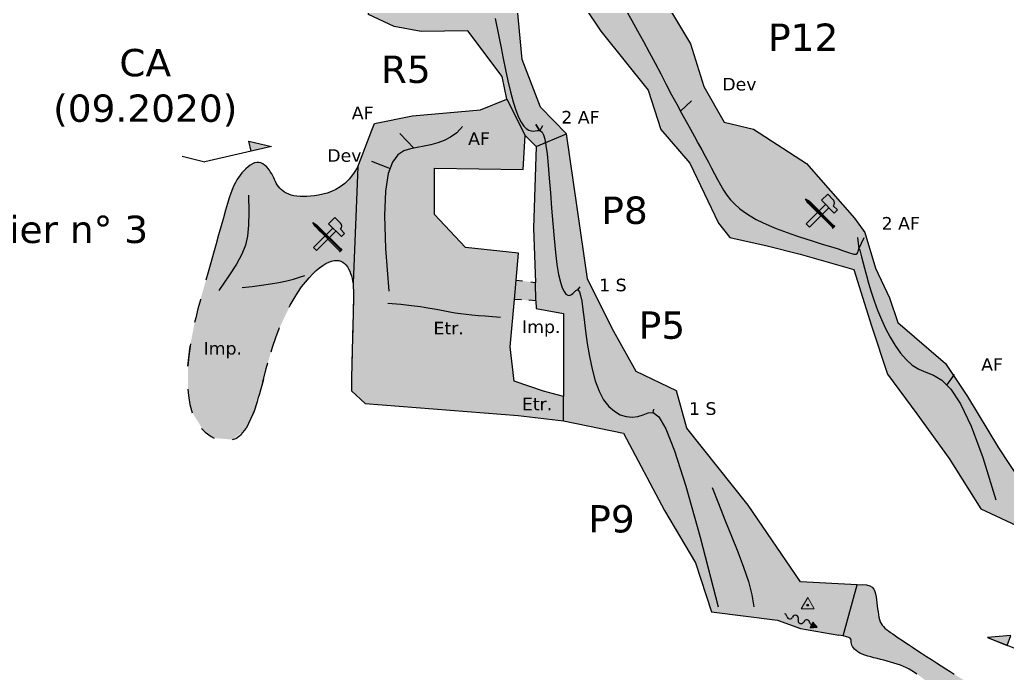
# Model space of a CAD drawing. Header units: metres. Extents: x -1178 to 131, y -250 to 398.
# Drawn here: x -18.52 to 28.46, y -176.75 to -145.64 of the extents above; entities that cross this region are included whole.
import ezdxf

# ---------------------------------------------------------------- set-up
doc = ezdxf.new("R2010")
doc.units = ezdxf.units.M
doc.header["$MEASUREMENT"] = 0
for name, color, linetype in [('Blocs - Actifs', 170, 'Continuous'), ("Blocs - Courant d'air", 204, 'Continuous'), ('Topo Dessin - Divers', 92, 'Continuous'), ('Topo Dessin - Galeries', 1, 'Continuous'), ('Topo Dessin - Légendes Grosses', 250, 'Continuous'), ('Topo Dessin - Puits', 248, 'Continuous')]:
    doc.layers.add(name, color=color, linetype=linetype)
doc.layers.add('Topo Dessin - Fond', color=7, linetype='Continuous', true_color=0xdedede)

# ---------------------------------------------------------------- blocks, each defined once
blk = doc.blocks.new('*U153')
at = {"layer": 'Blocs - Actifs'}
h = blk.add_hatch(color=256, dxfattribs=at)
h.dxf.hatch_style = 1
h.paths.add_polyline_path([(4.73, -1), (6.73, 0), (4.73, 1)])
for p, q in [((6.73, 0), (4.73, 1)), ((4.73, 1), (4.73, -1)), ((4.73, -1), (6.73, 0))]:
    blk.add_line(p, q, dxfattribs=at)
for centre, radius, start, end in [((4.94, 1.35), 1.36, 217.1795, 261.2635), ((-4.73, -1), 1, 28.4711, 90.005)]:
    blk.add_arc(centre, radius, start, end, dxfattribs=at)
for centre, major_axis, ratio, start_param, end_param in [((-1, 0), (0, -1), 0.999831, 7.853982, 10.99523), ((3, 0), (0, -1), 0.999914, 2.121384, 4.712733), ((-3, 0), (0, 1), 1, 8.404856, 10.995574), ((1, 0), (1, 0), 0.999967, 3.141363, 6.283185)]:
    blk.add_ellipse(centre, major_axis=major_axis, ratio=ratio, start_param=start_param, end_param=end_param, dxfattribs=at)
blk = doc.blocks.new('*U157')
at = {"layer": 'Topo Dessin - Divers'}
h = blk.add_hatch(color=256, dxfattribs=at)
h.dxf.hatch_style = 2
edge = h.paths.add_edge_path()
edge.add_spline(control_points=[(0.25, 0), (0.25, -0.14), (0.14, -0.25), (0, -0.25), (-0.14, -0.25), (-0.25, -0.14), (-0.25, 0), (-0.25, 0.14), (-0.14, 0.25), (0, 0.25), (0.14, 0.25), (0.25, 0.14), (0.25, 0)], knot_values=[0, 0, 0, 0, 1, 1, 1, 2, 2, 2, 3, 3, 3, 4, 4, 4, 4], degree=3, periodic=0)
at = {"layer": 'Topo Dessin - Divers', "lineweight": 5}
blk.add_lwpolyline([(-1.5, -0.87), (1.5, -0.87), (0, 1.73), (-1.5, -0.87)], dxfattribs=at)
blk.add_open_spline([(0.25, 0), (0.25, -0.14), (0.14, -0.25), (0, -0.25), (-0.14, -0.25), (-0.25, -0.14), (-0.25, 0), (-0.25, 0.14), (-0.14, 0.25), (0, 0.25), (0.14, 0.25), (0.25, 0.14), (0.25, 0)], degree=3, knots=[0, 0, 0, 0, 1, 1, 1, 2, 2, 2, 3, 3, 3, 4, 4, 4, 4], dxfattribs=at)
blk = doc.blocks.new('CA 001')
at = {"layer": "Blocs - Courant d'air"}
h = blk.add_hatch(color=256, dxfattribs=at)
h.dxf.hatch_style = 1
h.paths.add_polyline_path([(1, 0.5), (0, 0), (1, 0)])
for p, q in [((1, 0.5), (0, 0)), ((1, 0), (1, 0.5)), ((4.25, 0.5), (3.25, 0)), ((0, 0), (3.25, 0)), ((0, 0), (1, 0))]:
    blk.add_line(p, q, dxfattribs=at)
blk = doc.blocks.new('Désob')
at = {"layer": "Blocs - Courant d'air"}
h = blk.add_hatch(color=256, dxfattribs=at)
h.dxf.hatch_style = 1
h.paths.add_polyline_path([(-0.488, 0.562), (-0.673, 0.673), (-0.562, 0.488), (-0.299, 0.225), (0.622, -0.696), (0.696, -0.622)])
h = blk.add_hatch(color=256, dxfattribs=at)
h.dxf.hatch_style = 1
h.paths.add_polyline_path([(0.846, 0.149), (0.65, 0.345, 0.414758), (0.65, 0.632), (0.382, 0.9), (0.08, 0.607), (0.692, -0.005)])
h.paths.add_polyline_path([(0.432, 0.255), (0.284, 0.403), (-0.637, -0.518), (-0.489, -0.666)])
h = blk.add_hatch(color=256, dxfattribs=at)
h.dxf.hatch_style = 1
h.paths.add_polyline_path([(0.71, -0.607, 0.414214), (0.681, -0.607), (0.696, -0.622), (0.622, -0.696), (0.607, -0.71, 0.414214), (0.636, -0.71), (0.71, -0.636, 0.414214)])
h.paths.add_polyline_path([(0.607, -0.681, 0.414214), (0.607, -0.71), (0.622, -0.696)])
for p, q in [((-0.673, 0.673), (-0.488, 0.562)), ((-0.562, 0.488), (-0.673, 0.673)), ((-0.673, 0.673), (0.673, -0.673)), ((0.622, -0.696), (-0.562, 0.488)), ((-0.299, 0.225), (-0.562, 0.488)), ((0.696, -0.622), (-0.488, 0.562)), ((0.08, 0.607), (0.382, 0.9)), ((0.692, -0.005), (0.08, 0.607)), ((0.382, 0.9), (0.65, 0.632)), ((-0.637, -0.518), (0.284, 0.403)), ((0.432, 0.255), (-0.489, -0.666)), ((0.65, 0.345), (0.846, 0.149)), ((0.846, 0.149), (0.692, -0.005)), ((-0.489, -0.666), (-0.637, -0.518)), ((0.607, -0.681), (0.607, -0.681)), ((0.607, -0.71), (0.607, -0.71)), ((0.607, -0.71), (0.607, -0.71)), ((0.607, -0.71), (0.607, -0.71)), ((0.696, -0.622), (0.622, -0.696)), ((0.636, -0.71), (0.71, -0.636)), ((0.681, -0.607), (0.681, -0.607)), ((0.71, -0.607), (0.71, -0.607)), ((0.71, -0.607), (0.71, -0.607))]:
    blk.add_line(p, q, dxfattribs=at)
for centre, radius, start, end in [((0.507, 0.489), 0.203, 315, 45), ((0.622, -0.696), 0.02, 135, 225), ((0.622, -0.696), 0.02, 225, 315), ((0.696, -0.622), 0.02, 45, 135), ((0.696, -0.622), 0.02, 315, 45)]:
    blk.add_arc(centre, radius, start, end, dxfattribs=at)

msp = doc.modelspace()

# ---------------------------------------------------------------- hatches: boundary and pattern name
at = {"layer": 'Topo Dessin - Fond'}
h = msp.add_hatch(color=256, dxfattribs=at)
h.dxf.hatch_style = 1
h.paths.add_polyline_path([(16.38, -150.846), (14.992, -150.512), (14.015, -148.817), (13.395, -146.794), (12.341, -145.048), (11.338, -142.119), (9.898, -140.68), (7.43, -139.961), (6.607, -138.369), (6.004, -136.3), (5.602, -133.715), (4.974, -131.007), (4.862, -129.658), (4.154, -128.678), (2.616, -128.112), (0.668, -128.049), (-2.336, -126.907), (-4.89, -126.289), (-6.514, -125.264), (-6.904, -124.098), (-6.519, -125.266), (-5.679, -127.812), (-3.145, -128.93), (0.28, -130.098), (1.914, -130.232), (2.77, -130.84), (3.384, -132.099), (3.417, -133.666), (3.627, -134.797), (3.902, -136.606), (4.257, -138.608), (4.597, -139.893), (4.985, -141.621), (5.47, -143.527), (7.07, -144.851), (8.347, -145.029), (9.124, -146.184), (11.371, -148.994), (11.969, -150.868), (13.361, -152.478), (14.719, -155.321), (15.253, -156.015), (17.031, -156.403), (18.599, -156.807), (21.153, -157.534), (22.003, -160.219), (22.753, -162.519), (24.149, -164.405), (25.701, -166.523), (27.2, -168.926), (29.14, -169.83), (31.992, -171.134), (32.871, -172.064), (34.707, -172.426), (37.163, -172.994), (39.129, -173.33), (40.713, -172.733), (40.093, -170.152), (38.961, -169.33), (38.036, -169.793), (36.005, -170.306), (33.948, -169.484), (31.48, -168.251), (29.063, -167.558), (28.034, -166.016), (26.569, -163.576), (25.515, -162.009), (23.252, -160.057), (22.859, -158.886), (22.191, -157.474), (21.677, -155.778), (21.188, -155.085), (18.9, -152.49)])
h.paths.add_polyline_path([(18.86, -154.172), (19.045, -154.283), (19.51, -154.748), (19.817, -154.441), (19.613, -154.238), (19.914, -153.944), (20.183, -154.212, -0.414758), (20.183, -154.499), (20.379, -154.695), (20.225, -154.849), (19.965, -154.589), (19.658, -154.896), (20.214, -155.452, -0.414214), (20.242, -155.452, -0.414214), (20.242, -155.48), (20.168, -155.554, -0.414214), (20.14, -155.554, -0.414214), (20.14, -155.526), (19.584, -154.97), (19.044, -155.51), (18.896, -155.362), (19.436, -154.822), (18.971, -154.357)], flags=16)
h.paths.add_polyline_path([(33.037, -170.486), (33.222, -170.597), (33.687, -171.062), (33.993, -170.756), (33.79, -170.552), (34.091, -170.258), (34.36, -170.526, -0.414758), (34.36, -170.813), (34.556, -171.009), (34.401, -171.164), (34.141, -170.903), (33.835, -171.21), (34.391, -171.766, -0.414214), (34.419, -171.766, -0.414214), (34.419, -171.794), (34.345, -171.868, -0.414214), (34.317, -171.868, -0.414214), (34.317, -171.84), (33.761, -171.284), (33.221, -171.824), (33.073, -171.676), (33.613, -171.136), (33.148, -170.671)], flags=16)
h.paths.add_polyline_path([(1.85, -129.888, -0.414214), (1.822, -129.888, -0.414214), (1.822, -129.86), (1.266, -129.304), (0.725, -129.844), (0.577, -129.696), (1.118, -129.156), (0.652, -128.691), (0.541, -128.506), (0.726, -128.617), (1.192, -129.082), (1.498, -128.775), (1.295, -128.572), (1.596, -128.278), (1.864, -128.546, -0.414758), (1.865, -128.833), (2.06, -129.029), (1.906, -129.183), (1.646, -128.923), (1.34, -129.23), (1.896, -129.786, -0.414214), (1.924, -129.786, -0.414214), (1.924, -129.814)], flags=16)
h = msp.add_hatch(color=256, dxfattribs=at)
h.dxf.hatch_style = 1
h.paths.add_polyline_path([(2.891, -140.472), (1.011, -135.23), (-1.349, -132.129), (-5.217, -129.212), (-6.004, -131.123), (-4.706, -131.714), (-4.557, -132.729), (-4.186, -133.941), (-2.892, -134.065), (-2.613, -140.662), (-2.074, -143.393), (-1.928, -145.399), (-0.707, -145.966), (0.574, -146.196), (2.798, -146.172), (4.425, -148.34), (4.648, -149.42), (5.514, -151.158), (6.039, -151.683), (7.481, -151.071), (6.257, -149.804), (5.383, -147.533), (5.165, -145.174), (3.46, -144.475)])
h = msp.add_hatch(color=256, dxfattribs=at)
h.dxf.hatch_style = 1
h.paths.add_polyline_path([(5.013, -158.959), (5.094, -158.042), (5.208, -156.75), (2.685, -156.485), (1.209, -154.915), (1.209, -152.703), (5.427, -152.775), (5.514, -151.158), (4.648, -149.42), (3.393, -149.929), (0.154, -150.216), (-1.64, -150.576), (-1.78, -150.892), (-2.44, -152.644), (-2.669, -158.182), (-2.656, -158.338), (-2.651, -158.582), (-2.652, -158.957), (-2.661, -159.511), (-2.677, -160.288), (-2.701, -161.336), (-2.733, -162.699), (-2.746, -163.302), (-2.09, -163.914), (5.182, -164.472), (7.341, -164.741), (7.343, -163.569), (6.39, -163.329), (4.998, -162.839), (4.815, -161.206)])
h = msp.add_hatch(color=256, dxfattribs=at)
h.dxf.hatch_style = 1
h.paths.add_polyline_path([(16.132, -168.749), (13.207, -165.081), (12.725, -163.302), (10.802, -162.385), (9.666, -160.332), (8.486, -157.973), (7.481, -151.071), (6.039, -151.683), (5.921, -155.562), (6.008, -158.15), (6.037, -159.015), (6.05, -159.387), (7.352, -159.629), (7.343, -163.569), (7.341, -164.741), (10.198, -165.318), (12.147, -168.996), (13.623, -171.493), (14.386, -173.83), (17.532, -174.223), (18.625, -174.616), (20.441, -174.937), (20.657, -174.971), (21.322, -172.536), (18.625, -172.389)])
h = msp.add_hatch(color=256, dxfattribs=at)
h.dxf.hatch_style = 1
h.paths.add_polyline_path([(-4.758, -157.922), (-4.586, -157.74), (-4.419, -157.583), (-4.257, -157.449), (-4.102, -157.338), (-3.955, -157.249), (-3.816, -157.181), (-3.686, -157.133), (-3.564, -157.105), (-3.451, -157.097), (-3.345, -157.106), (-3.248, -157.133), (-3.158, -157.178), (-3.077, -157.238), (-3.003, -157.314), (-2.937, -157.403), (-2.878, -157.502), (-2.826, -157.61), (-2.781, -157.722), (-2.744, -157.837), (-2.712, -157.953), (-2.687, -158.066), (-2.669, -158.182), (-2.44, -152.644), (-2.643, -152.964), (-2.851, -153.225), (-3.061, -153.435), (-3.273, -153.6), (-3.486, -153.727), (-3.697, -153.823), (-3.905, -153.895), (-4.109, -153.949), (-4.307, -153.992), (-4.499, -154.024), (-4.684, -154.047), (-4.862, -154.06), (-5.03, -154.063), (-5.19, -154.057), (-5.339, -154.043), (-5.478, -154.02), (-5.606, -153.989), (-5.722, -153.95), (-5.829, -153.904), (-5.925, -153.852), (-6.011, -153.793), (-6.089, -153.728), (-6.158, -153.659), (-6.218, -153.585), (-6.271, -153.507), (-6.318, -153.425), (-6.361, -153.341), (-6.402, -153.254), (-6.443, -153.165), (-6.486, -153.075), (-6.534, -152.984), (-6.587, -152.892), (-6.648, -152.801), (-6.717, -152.714), (-6.792, -152.633), (-6.873, -152.561), (-6.96, -152.502), (-7.052, -152.459), (-7.148, -152.435), (-7.247, -152.433), (-7.35, -152.456), (-7.454, -152.5), (-7.558, -152.563), (-7.661, -152.641), (-7.762, -152.732), (-7.86, -152.831), (-7.952, -152.936), (-8.038, -153.044), (-8.118, -153.152), (-8.192, -153.265), (-8.262, -153.39), (-8.332, -153.532), (-8.402, -153.697), (-8.475, -153.892), (-8.554, -154.122), (-8.64, -154.393), (-8.734, -154.711), (-8.837, -155.068), (-8.946, -155.459), (-9.062, -155.876), (-9.182, -156.312), (-9.305, -156.76), (-9.431, -157.212), (-9.558, -157.662), (-9.665, -158.038), (-9.929, -158.971), (-10.203, -160.054), (-10.419, -161.177), (-10.525, -162.125), (-10.515, -163.375), (-10.314, -164.347), (-9.789, -165.186), (-9.277, -165.551), (-8.408, -165.628), (-7.755, -165.097), (-7.413, -164.386), (-7.146, -163.562), (-6.934, -162.773), (-6.796, -162.24), (-6.725, -161.981), (-6.536, -161.336), (-6.503, -161.23), (-6.345, -160.77), (-6.179, -160.339), (-6.16, -160.294), (-5.653, -159.223), (-5.473, -158.908), (-5.292, -158.621), (-5.112, -158.361), (-4.933, -158.129)])
h = msp.add_hatch(color=256, dxfattribs=at)
h.dxf.hatch_style = 1
h.paths.add_polyline_path([(5.013, -158.959), (5.557, -158.991), (6.037, -159.015), (6.008, -158.15), (5.094, -158.042)])
h = msp.add_hatch(color=256, dxfattribs=at)
h.dxf.hatch_style = 1
h.paths.add_polyline_path([(4.998, -162.839), (5.182, -164.472), (7.341, -164.741), (7.343, -163.569), (6.39, -163.329)])
h = msp.add_hatch(color=256, dxfattribs=at)
h.dxf.hatch_style = 1
h.paths.add_polyline_path([(22.511, -174.458), (22.461, -174.38), (22.418, -174.293), (22.383, -174.194), (22.354, -174.081), (22.33, -173.956), (22.309, -173.822), (22.292, -173.681), (22.275, -173.536), (22.259, -173.39), (22.241, -173.246), (22.22, -173.106), (22.194, -172.973), (22.158, -172.851), (22.103, -172.743), (22.024, -172.652), (21.913, -172.583), (21.764, -172.538), (21.569, -172.521), (21.322, -172.536), (20.657, -174.971), (20.813, -175.007), (20.917, -175.045), (20.981, -175.085), (21.014, -175.128), (21.027, -175.174), (21.03, -175.225), (21.032, -175.28), (21.043, -175.34), (21.064, -175.404), (21.097, -175.47), (21.141, -175.537), (21.197, -175.604), (21.267, -175.669), (21.35, -175.73), (21.447, -175.788), (21.558, -175.84), (21.682, -175.887), (21.817, -175.93), (21.961, -175.971), (22.113, -176.009), (22.269, -176.048), (22.429, -176.087), (22.59, -176.127), (22.751, -176.169), (22.91, -176.215), (23.068, -176.263), (23.222, -176.314), (23.372, -176.369), (23.518, -176.428), (23.658, -176.491), (23.792, -176.558), (23.919, -176.629), (24.042, -176.705), (24.164, -176.787), (24.287, -176.876), (24.415, -176.971), (24.55, -177.074), (24.696, -177.186), (24.856, -177.306), (25.031, -177.435), (25.221, -177.57), (25.422, -177.708), (25.632, -177.845), (25.849, -177.976), (26.071, -178.1), (26.293, -178.212), (26.515, -178.308), (26.734, -178.386), (26.947, -178.447), (27.149, -178.49), (27.339, -178.518), (27.514, -178.532), (27.669, -178.532), (27.801, -178.52), (27.909, -178.496), (27.988, -178.463), (28.04, -178.42), (28.067, -178.369), (28.068, -178.31), (28.047, -178.244), (28.003, -178.173), (27.939, -178.096), (27.856, -178.015), (27.755, -177.931), (27.641, -177.845), (27.515, -177.758), (27.384, -177.672), (27.249, -177.587), (27.116, -177.506), (26.987, -177.429), (26.866, -177.358), (26.757, -177.294), (26.655, -177.234), (26.555, -177.175), (26.453, -177.113), (26.345, -177.047), (26.224, -176.973), (26.087, -176.887), (25.928, -176.787), (25.745, -176.67), (25.54, -176.539), (25.32, -176.398), (25.089, -176.249), (24.852, -176.097), (24.616, -175.943), (24.384, -175.792), (24.163, -175.648), (23.956, -175.512), (23.764, -175.385), (23.587, -175.267), (23.424, -175.158), (23.274, -175.057), (23.138, -174.964), (23.015, -174.878), (22.903, -174.8), (22.804, -174.728), (22.716, -174.661), (22.638, -174.595), (22.57, -174.528)])

# ---------------------------------------------------------------- linework, layer by layer
at = {"layer": 'Topo Dessin - Divers'}
for p, q in [((12.91, -149.995), (13.43, -149.506)), ((6.215, -150.926), (6.026, -150.627)), ((6.026, -150.627), (6.215, -150.926)), ((6.215, -150.926), (6.36, -150.681)), ((-0.446, -151.062), (0.23, -151.753)), ((-1.789, -152.371), (-0.904, -152.728)), ((21.334, -156.001), (21.401, -156.541)), ((21.401, -156.541), (21.655, -156.015)), ((8.018, -158.51), (8.139, -158.355)), ((25.581, -163.044), (25.954, -162.524)), ((11.615, -164.34), (11.641, -164.179))]:
    msp.add_line(p, q, dxfattribs=at)
for points in [[(4.088, -145.59), (4.144, -145.816), (4.209, -146.123), (4.287, -146.516), (4.377, -146.978), (4.477, -147.488), (4.587, -148.022), (4.703, -148.558), (4.825, -149.074), (4.95, -149.547), (5.076, -149.954), (5.203, -150.279), (5.329, -150.526), (5.452, -150.705), (5.573, -150.827), (5.689, -150.901), (5.801, -150.937), (5.906, -150.946), (6.004, -150.937), (6.094, -150.921), (6.177, -150.916), (6.253, -150.936), (6.324, -151), (6.389, -151.125), (6.451, -151.327), (6.509, -151.623), (6.564, -152.031), (6.617, -152.559), (6.67, -153.185), (6.723, -153.878), (6.778, -154.609), (6.836, -155.346), (6.897, -156.06), (6.963, -156.72), (7.034, -157.295), (7.113, -157.763), (7.197, -158.126), (7.284, -158.397), (7.374, -158.585), (7.464, -158.701), (7.553, -158.756), (7.638, -158.762), (7.719, -158.728), (7.794, -158.667), (7.863, -158.596), (7.928, -158.535), (7.989, -158.503), (8.047, -158.518), (8.102, -158.6), (8.157, -158.767), (8.211, -159.039), (8.266, -159.427), (8.325, -159.911), (8.395, -160.464), (8.478, -161.06), (8.579, -161.671), (8.703, -162.27), (8.855, -162.829), (9.038, -163.322), (9.256, -163.727), (9.502, -164.045), (9.769, -164.281), (10.049, -164.442), (10.334, -164.534), (10.616, -164.563), (10.889, -164.535), (11.143, -164.456), (11.378, -164.354), (11.615, -164.34), (11.884, -164.549), (12.213, -165.113), (12.631, -166.165), (13.165, -167.84), (13.846, -170.27), (14.7, -173.589)], [(10.329, -145.205), (10.599, -145.673), (10.873, -146.164), (11.15, -146.672), (11.427, -147.189), (11.702, -147.709), (11.972, -148.224), (12.235, -148.727), (12.49, -149.211), (12.733, -149.668), (12.963, -150.093), (13.18, -150.489), (13.385, -150.857), (13.578, -151.203), (13.76, -151.529), (13.932, -151.839), (14.093, -152.135), (14.245, -152.423), (14.388, -152.704), (14.527, -152.978), (14.666, -153.245), (14.808, -153.502), (14.958, -153.75), (15.119, -153.987), (15.297, -154.212), (15.495, -154.424), (15.716, -154.622), (15.96, -154.807), (16.226, -154.981), (16.51, -155.144), (16.812, -155.297), (17.13, -155.443), (17.462, -155.58), (17.806, -155.712), (18.161, -155.839), (18.519, -155.96), (18.877, -156.075), (19.225, -156.184), (19.56, -156.287), (19.873, -156.383), (20.16, -156.471), (20.412, -156.552), (20.627, -156.624), (20.806, -156.687), (20.952, -156.738), (21.069, -156.776), (21.161, -156.8), (21.231, -156.808), (21.282, -156.798), (21.32, -156.768), (21.346, -156.72), (21.364, -156.662), (21.377, -156.605), (21.389, -156.561), (21.401, -156.541), (21.418, -156.556), (21.443, -156.617), (21.478, -156.737), (21.525, -156.922), (21.587, -157.168), (21.664, -157.467), (21.756, -157.809), (21.864, -158.189), (21.988, -158.596), (22.13, -159.023), (22.29, -159.461), (22.469, -159.903), (22.666, -160.338), (22.882, -160.757), (23.118, -161.151), (23.373, -161.509), (23.647, -161.822), (23.942, -162.081), (24.256, -162.275), (24.591, -162.411), (24.952, -162.559), (25.342, -162.804), (25.767, -163.232), (26.232, -163.929), (26.742, -164.98), (27.301, -166.472), (27.914, -168.489)], [(2.537, -150.731), (2.266, -151.02), (1.977, -151.236), (1.675, -151.395), (1.361, -151.509), (1.041, -151.592), (0.716, -151.657), (0.391, -151.718), (0.069, -151.789), (-0.244, -151.891), (-0.536, -152.079), (-0.79, -152.417), (-0.992, -152.968), (-1.125, -153.795), (-1.174, -154.961), (-1.125, -156.53), (-0.96, -158.565)]]:
    msp.add_lwpolyline(points, dxfattribs=at)
at = {"layer": 'Topo Dessin - Fond'}
for p, q in [((4.648, -149.42), (5.514, -151.158)), ((6.039, -151.683), (7.481, -151.071)), ((-2.44, -152.644), (-2.669, -158.182)), ((5.013, -158.959), (5.094, -158.042)), ((6.037, -159.015), (6.008, -158.15)), ((-10.525, -162.125), (-10.419, -161.177)), ((-6.934, -162.773), (-7.146, -163.562)), ((7.341, -164.741), (7.343, -163.569)), ((-7.413, -164.386), (-7.755, -165.097)), ((20.657, -174.971), (21.322, -172.536))]:
    msp.add_line(p, q, dxfattribs=at)
at = {"layer": 'Topo Dessin - Galeries'}
for points in [[(21.322, -172.536), (18.625, -172.389), (16.132, -168.749), (13.207, -165.081), (12.725, -163.302), (10.802, -162.385), (9.666, -160.332), (8.486, -157.973), (7.481, -151.071), (6.257, -149.804), (5.383, -147.533), (5.165, -145.174), (3.46, -144.475), (2.891, -140.472), (1.011, -135.23), (-1.349, -132.129), (-5.217, -129.212), (-5.698, -127.804), (-3.145, -128.93), (0.28, -130.098), (1.914, -130.232)], [(-2.44, -152.644), (-1.78, -150.892), (-1.64, -150.576), (0.154, -150.216), (3.393, -149.929), (4.648, -149.42), (4.425, -148.34), (2.798, -146.172), (0.574, -146.196), (-0.707, -145.966), (-1.928, -145.399), (-2.074, -143.393), (-2.613, -140.662), (-2.892, -134.065), (-4.186, -133.941), (-4.557, -132.729), (-4.706, -131.714), (-6.004, -131.123)], [(8.347, -145.029), (9.124, -146.184), (11.371, -148.994), (11.969, -150.868), (13.361, -152.478), (14.719, -155.321), (15.253, -156.015), (17.031, -156.403), (18.599, -156.807), (21.153, -157.534), (22.003, -160.219), (22.753, -162.519), (24.149, -164.405), (25.701, -166.523), (27.2, -168.926), (29.14, -169.83)], [(12.341, -145.048), (13.395, -146.794), (14.015, -148.817), (14.992, -150.512), (16.38, -150.846), (18.9, -152.49), (21.188, -155.085), (21.677, -155.778), (22.191, -157.474), (22.859, -158.886), (23.252, -160.057), (25.515, -162.009), (26.569, -163.576), (28.034, -166.016), (29.063, -167.558)], [(5.094, -158.042), (5.208, -156.75), (2.685, -156.485), (1.209, -154.915), (1.209, -152.703), (5.427, -152.775), (5.514, -151.158), (6.039, -151.683), (5.921, -155.562), (6.008, -158.15)], [(-2.44, -152.644), (-2.643, -152.964), (-2.851, -153.225), (-3.061, -153.435), (-3.273, -153.6), (-3.486, -153.727), (-3.697, -153.823), (-3.905, -153.895), (-4.109, -153.949), (-4.307, -153.992), (-4.499, -154.024), (-4.684, -154.047), (-4.862, -154.06), (-5.03, -154.063), (-5.19, -154.057), (-5.339, -154.043), (-5.478, -154.02), (-5.606, -153.989), (-5.722, -153.95), (-5.829, -153.904), (-5.925, -153.852), (-6.011, -153.793), (-6.089, -153.728), (-6.158, -153.659), (-6.218, -153.585), (-6.271, -153.507), (-6.318, -153.425), (-6.361, -153.341), (-6.402, -153.254), (-6.443, -153.165), (-6.486, -153.075), (-6.534, -152.984), (-6.587, -152.892), (-6.648, -152.801), (-6.717, -152.714), (-6.792, -152.633), (-6.873, -152.561), (-6.96, -152.502), (-7.052, -152.459), (-7.148, -152.435), (-7.247, -152.433), (-7.35, -152.456), (-7.454, -152.5), (-7.558, -152.563), (-7.661, -152.641), (-7.762, -152.732), (-7.86, -152.831), (-7.952, -152.936), (-8.038, -153.044), (-8.118, -153.152), (-8.192, -153.265), (-8.262, -153.39), (-8.332, -153.532), (-8.402, -153.697), (-8.475, -153.892), (-8.554, -154.122), (-8.64, -154.393), (-8.734, -154.711), (-8.837, -155.068), (-8.946, -155.459), (-9.062, -155.876), (-9.182, -156.312), (-9.305, -156.76), (-9.431, -157.212), (-9.558, -157.662), (-9.665, -158.038)], [(-5.706, -159.324), (-5.653, -159.223), (-5.473, -158.908), (-5.292, -158.621), (-5.112, -158.361), (-4.933, -158.129), (-4.758, -157.922), (-4.586, -157.74), (-4.419, -157.583), (-4.257, -157.449), (-4.102, -157.338), (-3.955, -157.249), (-3.816, -157.181), (-3.686, -157.133), (-3.564, -157.105), (-3.451, -157.097), (-3.345, -157.106), (-3.248, -157.133), (-3.158, -157.178), (-3.077, -157.238), (-3.003, -157.314), (-2.937, -157.403), (-2.878, -157.502), (-2.826, -157.61), (-2.781, -157.722), (-2.744, -157.837), (-2.712, -157.953), (-2.687, -158.066), (-2.669, -158.182), (-2.656, -158.338), (-2.651, -158.582), (-2.652, -158.957), (-2.661, -159.511), (-2.677, -160.288), (-2.701, -161.336), (-2.733, -162.699)], [(5.094, -158.042), (5.396, -158.078)], [(5.786, -158.124), (6.008, -158.15)], [(-9.921, -158.942), (-9.929, -158.971), (-10.044, -159.402), (-10.153, -159.835), (-10.203, -160.054)], [(-2.653, -159.086), (-2.658, -159.24), (-2.668, -159.693)], [(4.998, -162.839), (4.815, -161.206), (5.013, -158.959)], [(5.35, -158.979), (5.013, -158.959)], [(6.037, -159.015), (5.704, -158.998)], [(6.037, -159.015), (6.05, -159.387), (7.352, -159.629), (7.343, -163.569)], [(-2.677, -160.108), (-2.691, -160.744)], [(-6.568, -161.442), (-6.503, -161.23), (-6.345, -160.77), (-6.179, -160.339), (-6.16, -160.294)], [(-10.4, -161.069), (-10.419, -161.177), (-10.481, -161.648), (-10.525, -162.125)], [(-2.706, -161.444), (-2.719, -162.082)], [(-6.962, -162.881), (-6.934, -162.773), (-6.796, -162.24), (-6.725, -161.981)], [(-2.733, -162.699), (-2.746, -163.302), (-2.09, -163.914), (5.182, -164.472)], [(7.343, -163.569), (6.39, -163.329), (4.998, -162.839)], [(-10.527, -163.229), (-10.503, -163.521), (-10.429, -163.95), (-10.314, -164.347)], [(-7.413, -164.386), (-7.378, -164.301), (-7.219, -163.82), (-7.146, -163.562)], [(5.182, -164.472), (7.341, -164.741)], [(7.341, -164.741), (10.198, -165.318), (12.147, -168.996), (13.623, -171.493), (14.386, -173.83), (17.532, -174.223), (18.625, -174.616), (20.441, -174.937)], [(-9.878, -165.091), (-9.699, -165.281), (-9.423, -165.483), (-9.277, -165.551)], [(-8.408, -165.628), (-8.245, -165.571), (-7.984, -165.381), (-7.755, -165.097)], [(21.322, -172.536), (21.569, -172.521), (21.764, -172.538), (21.913, -172.583), (22.024, -172.652), (22.103, -172.743), (22.158, -172.851), (22.194, -172.973), (22.22, -173.106), (22.241, -173.246), (22.259, -173.39), (22.275, -173.536), (22.292, -173.681), (22.309, -173.822), (22.33, -173.956), (22.354, -174.081), (22.383, -174.194), (22.418, -174.293), (22.461, -174.38), (22.511, -174.458), (22.57, -174.528), (22.638, -174.595), (22.716, -174.661), (22.804, -174.728), (22.903, -174.8), (23.015, -174.878), (23.138, -174.964), (23.274, -175.057), (23.424, -175.158), (23.587, -175.267), (23.764, -175.385), (23.956, -175.512), (24.163, -175.648), (24.384, -175.792), (24.616, -175.943), (24.852, -176.097), (25.089, -176.249), (25.32, -176.398), (25.54, -176.539), (25.745, -176.67), (25.928, -176.787)], [(24.164, -176.787), (24.042, -176.705), (23.919, -176.629), (23.792, -176.558), (23.658, -176.491), (23.518, -176.428), (23.372, -176.369), (23.222, -176.314), (23.068, -176.263), (22.91, -176.215), (22.751, -176.169), (22.59, -176.127), (22.429, -176.087), (22.269, -176.048), (22.113, -176.009), (21.961, -175.971), (21.817, -175.93), (21.682, -175.887), (21.558, -175.84), (21.447, -175.788), (21.35, -175.73), (21.267, -175.669), (21.197, -175.604), (21.141, -175.537), (21.097, -175.47), (21.064, -175.404), (21.043, -175.34), (21.032, -175.28), (21.03, -175.225), (21.027, -175.174), (21.014, -175.128), (20.981, -175.085), (20.917, -175.045), (20.813, -175.007), (20.657, -174.971), (20.441, -174.937)]]:
    msp.add_lwpolyline(points, dxfattribs=at)
at = {"layer": 'Topo Dessin - Puits'}
for points in [[(-7.647, -153.989), (-7.633, -154.796), (-7.641, -155.427), (-7.686, -155.938), (-7.785, -156.38), (-7.955, -156.807), (-8.213, -157.272), (-8.574, -157.829), (-9.055, -158.53)], [(-7.949, -158.38), (-7.47, -158.336), (-7.015, -158.281), (-6.587, -158.216), (-6.19, -158.144), (-5.825, -158.067), (-5.497, -157.986), (-5.209, -157.902), (-4.962, -157.819)], [(-1.005, -159.135), (-0.397, -159.187), (0.112, -159.24), (0.537, -159.295), (0.893, -159.35), (1.196, -159.404), (1.461, -159.455), (1.705, -159.504), (1.941, -159.549), (2.184, -159.589), (2.439, -159.626), (2.708, -159.658), (2.992, -159.689), (3.295, -159.717), (3.62, -159.744), (3.967, -159.771), (4.341, -159.798)], [(14.415, -167.906), (14.714, -168.673), (15.029, -169.448), (15.344, -170.219), (15.643, -170.974), (15.914, -171.7), (16.14, -172.386), (16.307, -173.018), (16.4, -173.586)]]:
    msp.add_lwpolyline(points, dxfattribs=at)

# ---------------------------------------------------------------- block references
at = {"layer": 'Blocs - Actifs', "xscale": 0.1444716562244802, "yscale": 0.1444716562244802, "zscale": 0.1444716562244802, "rotation": 337.3244573674434}
msp.add_blockref('*U153', (18.514, -174.185), dxfattribs=at)
at = {"layer": "Blocs - Courant d'air", "xscale": -1, "rotation": 12.78496841433934}
msp.add_blockref('CA 001', (-6.544, -151.682), dxfattribs=at)
at = {"layer": "Blocs - Courant d'air"}
for p in [(19.533, -154.844), (-3.913, -155.961)]:
    msp.add_blockref('Désob', p, dxfattribs=at)
at = {"layer": "Blocs - Courant d'air", "rotation": 338.4290528704103}
msp.add_blockref('CA 001', (27.517, -175.051), dxfattribs=at)
at = {"layer": 'Topo Dessin - Divers', "xscale": 0.2057363191843554, "yscale": 0.2057363191843554, "zscale": 0.2057363191843554}
msp.add_blockref('*U157', (18.966, -173.505), dxfattribs=at)

# ---------------------------------------------------------------- texts
at = {"layer": 'Topo Dessin - Légendes Grosses', "linetype": 'Continuous', "attachment_point": 1}
for s, width, heights, insert, char_height in [('{\\fVerdana|b0|i0|c0|p34;P12}', 2.4793, [0], (17.079, -145.826), 1.3), ('\\A1;\\pxqc;{\\fVerdana|b0|i0|c0|p34;CA (09.2020)}', 10.15732, [0], (-17.632, -147.035), 1.3), ('\\pxqc;{\\fVerdana|b0|i0|c0|p34;R5}', 2.4793, [0], (-1.397, -147.348), 1.3), ('\\pxqc;{\\fVerdana|b0|i0|c0|p34; Dev}', 1.85078, [0], (14.658, -148.409), 0.6), ('{\\fVerdana|b0|i0|c0|p34;AF}', 1.35279, [0], (-2.728, -149.778), 0.6), ('\\pxqc;{\\fVerdana|b0|i0|c0|p34; 2 AF}', 2.23423, [0], (6.903, -149.984), 0.6), ('{\\fVerdana|b0|i0|c0|p34;AF}', 1.35279, [0], (2.808, -151.001), 0.6), ('{\\fVerdana|b0|i0|c0|p34;Dev}', 1.35279, [0], (-3.894, -151.804), 0.6), ('\\pxqc;{\\fVerdana|b0|i0|c0|p34;P8}', 2.4793, [0], (9.01, -154.059), 1.3), ('{\\fVerdana|b0|i0|c0|p34;Chantier n° 3}', 12.58061, [1.892], (-24.329, -154.969), 1.3), ('\\pxqc;{\\fVerdana|b0|i0|c0|p34; 2 AF}', 2.62172, [0.925], (21.949, -155.034), 0.6), ('\\pxqc;{\\fVerdana|b0|i0|c0|p34; 1 S}', 1.92057, [0], (8.603, -157.968), 0.6), ('\\pxqc;{\\fVerdana|b0|i0|c0|p34;P5}', 2.4793, [0], (10.789, -159.526), 1.3), ('\\pxqc;{\\fVerdana|b0|i0|c0|p34;Etr.}', 3.04588, [0], (0.357, -160.021), 0.6), ('\\pxqc;{\\fVerdana|b0|i0|c0|p34;Imp.}', 3.04588, [0], (4.764, -159.955), 0.6), ('\\pxqc;{\\fVerdana|b0|i0|c0|p34;Imp.}', 3.04588, [0], (-10.386, -160.981), 0.6), ('\\pxqc;{\\fVerdana|b0|i0|c0|p34; AF}', 1.85078, [0], (26.68, -161.753), 0.6), ('\\pxqc;{\\fVerdana|b0|i0|c0|p34;Etr.}', 3.04588, [0], (4.564, -163.632), 0.6), ('\\pxqc;{\\fVerdana|b0|i0|c0|p34; 1 S}', 1.99551, [0], (12.84, -163.849), 0.6), ('\\pxqc;{\\fVerdana|b0|i0|c0|p34;P9}', 2.4793, [0], (8.389, -168.745), 1.3)]:
    msp.add_mtext_dynamic_manual_height_columns(s, width=width, gutter_width=12.5, heights=heights, dxfattribs=dict(at, insert=insert, char_height=char_height))

doc.saveas('drawing.dxf')
